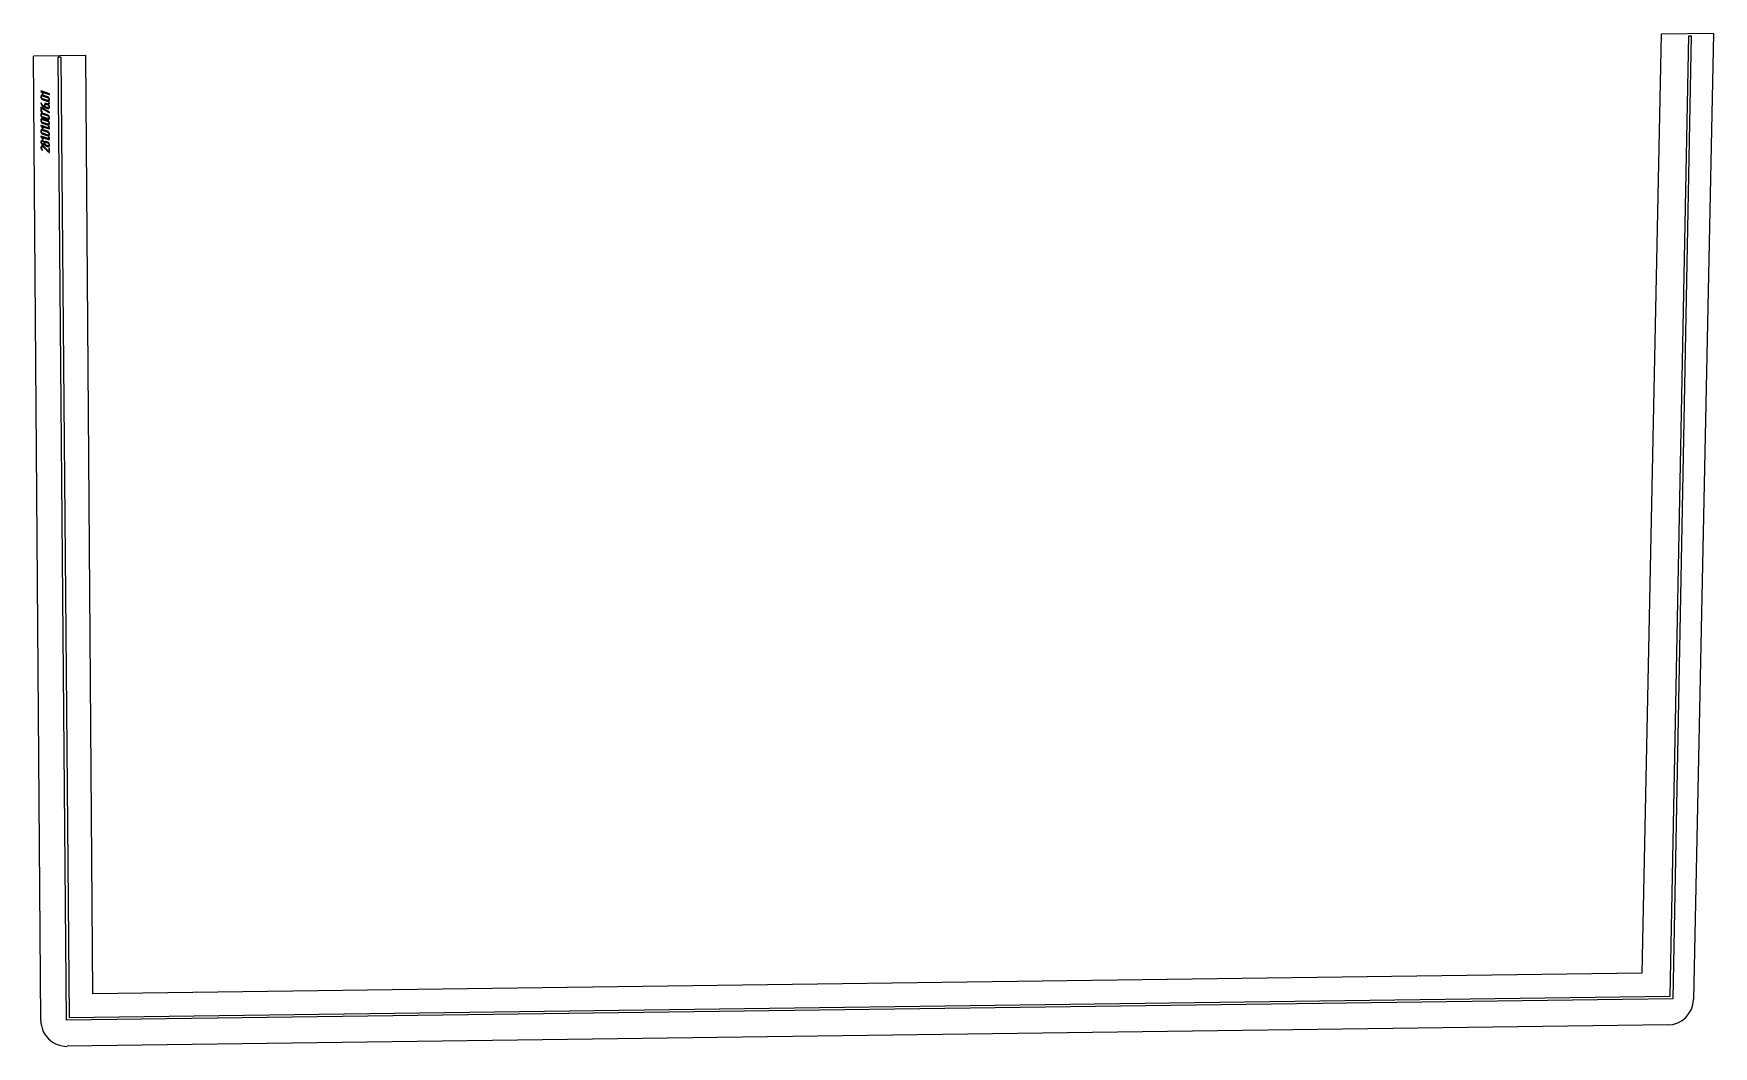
# Model space of a CAD drawing. Header units: millimetres. Extents: x 129 to 2063, y 119 to 1285.
import ezdxf

# ---------------------------------------------------------------- set-up
doc = ezdxf.new("R2010")
doc.units = ezdxf.units.MM
doc.linetypes.add('K5LT_BASIC', pattern=[0])
doc.layers.add('Engraving', color=7, linetype='Continuous')

msp = doc.modelspace()

# ---------------------------------------------------------------- linework, layer by layer
at = {"color": 143, "linetype": 'K5LT_BASIC', "lineweight": 25, "true_color": 0x33acca}
for p, q in [((2002.9, 1284.5), (1980.7, 203.5)), ((2063, 1285.3), (2002.9, 1284.5)), ((2063, 1285.3), (2040.1, 173.3)), ((189.3, 1260.2), (129.3, 1259.4)), ((137.6, 149), (129.3, 1259.4)), ((197.4, 179.7), (189.3, 1260.2)), ((1980.7, 203.5), (197.4, 179.7)), ((2010.5, 143.9), (168, 119.3))]:
    msp.add_line(p, q, dxfattribs=at)
for centre, start_param, end_param in [((2010.1, 173.9), 4.717492, 6.254379), ((167.6, 149.2), 3.141593, 4.717492)]:
    msp.add_ellipse(centre, major_axis=(30, 0.2), ratio=1, start_param=start_param, end_param=end_param, dxfattribs=at)
at = {"layer": 'Engraving', "color": 143, "linetype": 'K5LT_BASIC', "lineweight": 25, "true_color": 0x33acca}
for p, q in [((2013.2, 176.9), (2034.5, 1282.7)), ((2037.5, 1282.7), (2016.1, 174)), ((2034.5, 1282.7), (2037.5, 1282.7)), ((167.3, 149.2), (157.7, 1258.2)), ((160.7, 1258.2), (157.7, 1258.2)), ((160.7, 1258.2), (170.3, 152.3)), ((170.3, 152.3), (2013.2, 176.9)), ((2016.1, 174), (167.3, 149.2))]:
    msp.add_line(p, q, dxfattribs=at)
for points, knots in [([(147.2, 1216), (147.3, 1216), (147.4, 1215.8), (147.5, 1215.7), (147.5, 1215.6), (147.5, 1215.5), (147.4, 1215.3), (147.3, 1215.3), (147.2, 1215.3), (143, 1216.7), (138.8, 1218.2), (139.5, 1217.1), (140.3, 1216.1), (140.4, 1216), (140.4, 1215.9), (140.4, 1215.7), (140.3, 1215.6), (140.2, 1215.6), (140, 1215.6), (140, 1215.6), (139.8, 1215.8), (138.7, 1217.2), (137.7, 1218.7), (137.6, 1218.8), (137.6, 1218.9), (137.6, 1219.1), (137.7, 1219.1), (137.8, 1219.2), (137.9, 1219.2), (142.5, 1217.6), (147.2, 1216)], [0, 0, 0, 0.181151, 0.181151, 0.343934, 0.343934, 0.472146, 0.472146, 0.625059, 0.625059, 5.39951, 5.39951, 6.773407, 6.773407, 6.936544, 6.936544, 7.074093, 7.074093, 7.217588, 7.217588, 7.383484, 7.383484, 9.302301, 9.302301, 9.462957, 9.462957, 9.596849, 9.596849, 9.739807, 9.739807, 15, 15, 15]), ([(145.4, 1212.4), (146.3, 1212.1), (146.9, 1211.3), (147.5, 1210.4), (147.5, 1209.6), (147.5, 1209.2), (147.5, 1208.8), (147.5, 1208), (146.9, 1207.6), (146.3, 1207.1), (145.4, 1207.4), (142.5, 1208.4), (139.7, 1209.4), (138.8, 1209.7), (138.2, 1210.5), (137.6, 1211.3), (137.6, 1212.2), (137.6, 1212.6), (137.6, 1212.9), (137.6, 1213.8), (138.2, 1214.2), (138.8, 1214.7), (139.7, 1214.4), (142.5, 1213.4), (145.4, 1212.4)], [0, 0, 0, 0.846521, 0.846521, 1.674424, 1.674424, 1.989042, 1.989042, 2.637777, 2.637777, 3.338641, 3.338641, 5.996422, 5.996422, 6.83575, 6.83575, 7.667338, 7.667338, 7.981955, 7.981955, 8.645972, 8.645972, 9.342219, 9.342219, 12, 12, 12]), ([(142.2, 1200.3), (140.7, 1200.8), (139.5, 1202), (138.2, 1203.3), (137.6, 1205), (137.6, 1205), (137.6, 1205.1), (137.6, 1205.3), (137.7, 1205.3), (137.8, 1205.4), (137.9, 1205.3), (138, 1205.3), (138.1, 1205.2), (138.2, 1205.1), (138.3, 1205), (138.3, 1204.9), (138.3, 1204.8), (138.3, 1204.7), (138.4, 1204.7), (138.5, 1204.5), (138.5, 1204.3), (138.7, 1204), (138.9, 1203.6), (139.3, 1203.1), (139.9, 1202.5), (140.3, 1202.1), (140.8, 1201.7), (141.4, 1201.3), (141.8, 1201.2), (141.8, 1202.2), (141.8, 1203.3), (141.8, 1204.2), (142.4, 1204.6), (143.1, 1205), (144, 1204.7), (144.7, 1204.5), (145.4, 1204.2), (146.3, 1203.9), (146.9, 1203.1), (147.5, 1202.2), (147.5, 1201.4), (147.5, 1201), (147.5, 1200.6), (147.5, 1199.8), (146.9, 1199.4), (146.3, 1198.9), (145.4, 1199.2), (143.8, 1199.8), (142.2, 1200.3)], [0, 0, 0, 2.498316, 2.498316, 5.262484, 5.262484, 5.387819, 5.387819, 5.576565, 5.576565, 5.780812, 5.780812, 5.94013, 5.94013, 6.158112, 6.158112, 6.282716, 6.282716, 6.433855, 6.433855, 6.733626, 6.733626, 7.321232, 7.321232, 8.511503, 8.511503, 9.467261, 9.467261, 10.342598, 10.342598, 11.992145, 11.992145, 13.165958, 13.165958, 14.387907, 14.387907, 15.553255, 15.553255, 17.042108, 17.042108, 18.487785, 18.487785, 19.039603, 19.039603, 20.17753, 20.17753, 21.406839, 21.406839, 24, 24, 24]), ([(138, 1200.4), (142.6, 1197.7), (147.2, 1195.1), (147.3, 1195.1), (147.4, 1194.9), (147.5, 1194.8), (147.5, 1194.7), (147.5, 1194.5), (147.4, 1194.4), (147.3, 1194.3), (147.2, 1194.4), (147.1, 1194.4), (147.1, 1194.4), (142.7, 1197), (138.3, 1199.5), (138.3, 1197.7), (138.3, 1196), (138.6, 1195.9), (139, 1195.8), (139.1, 1195.7), (139.2, 1195.6), (139.3, 1195.5), (139.3, 1195.3), (139.3, 1195.2), (139.2, 1195.1), (139.2, 1195), (139, 1195.1), (138.4, 1195.2), (137.9, 1195.4), (137.6, 1195.5), (137.6, 1195.9), (137.6, 1198), (137.6, 1200.2), (137.6, 1200.3), (137.6, 1200.4), (137.7, 1200.5), (137.9, 1200.4), (137.9, 1200.4), (138, 1200.4)], [0, 0, 0, 5.953157, 5.953157, 6.113276, 6.113276, 6.251888, 6.251888, 6.390451, 6.390451, 6.541705, 6.541705, 6.59934, 6.59934, 12.273025, 12.273025, 14.212009, 14.212009, 14.627581, 14.627581, 14.815537, 14.815537, 14.984487, 14.984487, 15.117563, 15.117563, 15.276328, 15.276328, 15.902294, 15.902294, 16.260943, 16.260943, 18.649985, 18.649985, 18.79436, 18.79436, 18.934022, 18.934022, 19, 19, 19]), ([(145.4, 1211.7), (142.5, 1212.7), (139.7, 1213.6), (139.1, 1213.8), (138.7, 1213.6), (138.3, 1213.3), (138.3, 1212.7), (138.3, 1212.3), (138.3, 1212), (138.3, 1211.4), (138.7, 1210.8), (139.1, 1210.3), (139.7, 1210.1), (142.5, 1209.1), (145.4, 1208.2), (146, 1208), (146.4, 1208.2), (146.8, 1208.5), (146.8, 1209.1), (146.8, 1209.4), (146.8, 1209.8), (146.8, 1210.4), (146.4, 1210.9), (146, 1211.5), (145.4, 1211.7)], [0, 0, 0, 3.194824, 3.194824, 3.749556, 3.749556, 4.284872, 4.284872, 4.662943, 4.662943, 5.32312, 5.32312, 6.003067, 6.003067, 9.197891, 9.197891, 9.751896, 9.751896, 10.278148, 10.278148, 10.656218, 10.656218, 11.310094, 11.310094, 12, 12, 12]), ([(142.5, 1200.9), (144, 1200.4), (145.4, 1200), (146, 1199.8), (146.4, 1200), (146.8, 1200.3), (146.8, 1200.9), (146.8, 1201.2), (146.8, 1201.6), (146.8, 1202.2), (146.4, 1202.7), (146, 1203.3), (145.4, 1203.5), (144.7, 1203.7), (144, 1204), (143.4, 1204.2), (143, 1203.9), (142.5, 1203.6), (142.5, 1203), (142.5, 1202), (142.5, 1200.9)], [0, 0, 0, 2.151609, 2.151609, 2.897861, 2.897861, 3.606926, 3.606926, 4.116362, 4.116362, 5.006613, 5.006613, 5.923599, 5.923599, 6.999394, 6.999394, 7.74769, 7.74769, 8.471721, 8.471721, 10, 10, 10]), ([(146.4, 1205.4), (146.4, 1205.6), (146.6, 1205.7), (146.8, 1205.8), (147, 1205.8), (147.2, 1205.7), (147.3, 1205.5), (147.5, 1205.3), (147.5, 1205), (147.5, 1204.8), (147.4, 1204.7), (147.2, 1204.6), (147, 1204.7), (146.9, 1204.7), (146.6, 1204.9), (146.4, 1205.1), (146.4, 1205.4)], [0, 0, 0, 0.855828, 0.855828, 1.74556, 1.74556, 2.805969, 2.805969, 3.96496, 3.96496, 4.876932, 4.876932, 5.801755, 5.801755, 6.76801, 6.76801, 8, 8, 8]), ([(145.4, 1191.5), (146.3, 1191.2), (146.9, 1190.4), (147.5, 1189.5), (147.5, 1188.7), (147.5, 1188.3), (147.5, 1187.9), (147.5, 1187.1), (146.9, 1186.7), (146.3, 1186.2), (145.4, 1186.5), (142.5, 1187.5), (139.7, 1188.5), (138.8, 1188.8), (138.2, 1189.6), (137.6, 1190.4), (137.6, 1191.3), (137.6, 1191.7), (137.6, 1192), (137.6, 1192.9), (138.2, 1193.3), (138.8, 1193.8), (139.7, 1193.5), (142.5, 1192.5), (145.4, 1191.5)], [0, 0, 0, 0.846521, 0.846521, 1.674424, 1.674424, 1.989042, 1.989042, 2.637777, 2.637777, 3.338641, 3.338641, 5.996422, 5.996422, 6.83575, 6.83575, 7.667338, 7.667338, 7.981955, 7.981955, 8.645972, 8.645972, 9.342219, 9.342219, 12, 12, 12]), ([(145.4, 1185.2), (146.3, 1184.9), (146.9, 1184), (147.5, 1183.2), (147.5, 1182.3), (147.5, 1182), (147.5, 1181.6), (147.5, 1180.8), (146.9, 1180.3), (146.3, 1179.9), (145.4, 1180.2), (142.5, 1181.2), (139.7, 1182.1), (138.8, 1182.4), (138.2, 1183.2), (137.6, 1184.1), (137.6, 1185), (137.6, 1185.3), (137.6, 1185.7), (137.6, 1186.6), (138.2, 1187), (138.8, 1187.4), (139.7, 1187.1), (142.5, 1186.1), (145.4, 1185.2)], [0, 0, 0, 0.846521, 0.846521, 1.674424, 1.674424, 1.989042, 1.989042, 2.637777, 2.637777, 3.338641, 3.338641, 5.996422, 5.996422, 6.83575, 6.83575, 7.667338, 7.667338, 7.981955, 7.981955, 8.645972, 8.645972, 9.342219, 9.342219, 12, 12, 12]), ([(145.4, 1190.8), (142.5, 1191.8), (139.7, 1192.7), (139.1, 1192.9), (138.7, 1192.7), (138.3, 1192.4), (138.3, 1191.8), (138.3, 1191.4), (138.3, 1191.1), (138.3, 1190.5), (138.7, 1189.9), (139.1, 1189.4), (139.7, 1189.2), (142.5, 1188.2), (145.4, 1187.3), (146, 1187.1), (146.4, 1187.3), (146.8, 1187.6), (146.8, 1188.2), (146.8, 1188.5), (146.8, 1188.9), (146.8, 1189.5), (146.4, 1190), (146, 1190.6), (145.4, 1190.8)], [0, 0, 0, 3.194824, 3.194824, 3.749556, 3.749556, 4.284872, 4.284872, 4.662943, 4.662943, 5.32312, 5.32312, 6.003067, 6.003067, 9.197891, 9.197891, 9.751896, 9.751896, 10.278148, 10.278148, 10.656218, 10.656218, 11.310094, 11.310094, 12, 12, 12]), ([(145.4, 1184.5), (142.5, 1185.4), (139.7, 1186.4), (139.1, 1186.6), (138.7, 1186.3), (138.3, 1186), (138.3, 1185.4), (138.3, 1185.1), (138.3, 1184.7), (138.3, 1184.1), (138.7, 1183.6), (139.1, 1183), (139.7, 1182.8), (142.5, 1181.9), (145.4, 1180.9), (146, 1180.7), (146.4, 1181), (146.8, 1181.3), (146.8, 1181.8), (146.8, 1182.2), (146.8, 1182.5), (146.8, 1183.1), (146.4, 1183.7), (146, 1184.3), (145.4, 1184.5)], [0, 0, 0, 3.194824, 3.194824, 3.749556, 3.749556, 4.284872, 4.284872, 4.662943, 4.662943, 5.32312, 5.32312, 6.003067, 6.003067, 9.197891, 9.197891, 9.751896, 9.751896, 10.278148, 10.278148, 10.656218, 10.656218, 11.310094, 11.310094, 12, 12, 12]), ([(147.2, 1176.3), (147.3, 1176.3), (147.4, 1176.2), (147.5, 1176), (147.5, 1175.9), (147.5, 1175.8), (147.4, 1175.6), (147.3, 1175.6), (147.2, 1175.6), (143, 1177.1), (138.8, 1178.5), (139.5, 1177.5), (140.3, 1176.4), (140.4, 1176.3), (140.4, 1176.2), (140.4, 1176), (140.3, 1175.9), (140.2, 1175.9), (140, 1175.9), (140, 1175.9), (139.8, 1176.1), (138.7, 1177.5), (137.7, 1179), (137.6, 1179.1), (137.6, 1179.2), (137.6, 1179.4), (137.7, 1179.5), (137.8, 1179.5), (137.9, 1179.5), (142.5, 1177.9), (147.2, 1176.3)], [0, 0, 0, 0.181151, 0.181151, 0.343934, 0.343934, 0.472146, 0.472146, 0.625059, 0.625059, 5.39951, 5.39951, 6.773407, 6.773407, 6.936544, 6.936544, 7.074093, 7.074093, 7.217588, 7.217588, 7.383484, 7.383484, 9.302301, 9.302301, 9.462957, 9.462957, 9.596849, 9.596849, 9.739807, 9.739807, 15, 15, 15]), ([(145.4, 1172.7), (146.3, 1172.4), (146.9, 1171.6), (147.5, 1170.8), (147.5, 1169.9), (147.5, 1169.5), (147.5, 1169.2), (147.5, 1168.3), (146.9, 1167.9), (146.3, 1167.4), (145.4, 1167.8), (142.5, 1168.7), (139.7, 1169.7), (138.8, 1170), (138.2, 1170.8), (137.6, 1171.6), (137.6, 1172.5), (137.6, 1172.9), (137.6, 1173.3), (137.6, 1174.1), (138.2, 1174.5), (138.8, 1175), (139.7, 1174.7), (142.5, 1173.7), (145.4, 1172.7)], [0, 0, 0, 0.846521, 0.846521, 1.674424, 1.674424, 1.989042, 1.989042, 2.637777, 2.637777, 3.338641, 3.338641, 5.996422, 5.996422, 6.83575, 6.83575, 7.667338, 7.667338, 7.981955, 7.981955, 8.645972, 8.645972, 9.342219, 9.342219, 12, 12, 12]), ([(147.2, 1163.9), (147.3, 1163.9), (147.4, 1163.7), (147.5, 1163.6), (147.5, 1163.4), (147.5, 1163.4), (147.4, 1163.2), (147.3, 1163.1), (147.2, 1163.2), (143, 1164.6), (138.8, 1166), (139.5, 1165), (140.3, 1164), (140.4, 1163.9), (140.4, 1163.7), (140.4, 1163.6), (140.3, 1163.5), (140.2, 1163.4), (140, 1163.5), (140, 1163.5), (139.8, 1163.7), (138.7, 1165.1), (137.7, 1166.5), (137.6, 1166.7), (137.6, 1166.8), (137.6, 1166.9), (137.7, 1167), (137.8, 1167.1), (137.9, 1167), (142.5, 1165.5), (147.2, 1163.9)], [0, 0, 0, 0.181151, 0.181151, 0.343934, 0.343934, 0.472146, 0.472146, 0.625059, 0.625059, 5.39951, 5.39951, 6.773407, 6.773407, 6.936544, 6.936544, 7.074093, 7.074093, 7.217588, 7.217588, 7.383484, 7.383484, 9.302301, 9.302301, 9.462957, 9.462957, 9.596849, 9.596849, 9.739807, 9.739807, 15, 15, 15]), ([(145.4, 1160.3), (146.3, 1160), (146.9, 1159.2), (147.5, 1158.3), (147.5, 1157.4), (147.5, 1157.1), (147.5, 1156.7), (147.5, 1155.9), (146.9, 1155.5), (146.3, 1155), (145.4, 1155.3), (144.7, 1155.6), (144, 1155.8), (143.4, 1156), (142.9, 1156.5), (142.4, 1156.9), (142.1, 1157.6), (141.8, 1157.3), (141.3, 1157.3), (140.9, 1157.2), (140.4, 1157.4), (140, 1157.5), (139.7, 1157.6), (138.9, 1157.9), (138.2, 1158.7), (137.9, 1159.2), (137.7, 1159.6), (137.6, 1159.8), (137.6, 1160), (137.6, 1160.1), (137.6, 1160.2), (137.6, 1160.3), (137.6, 1160.5), (137.6, 1161.3), (138.2, 1161.8), (138.5, 1162), (138.9, 1162), (139, 1162), (139.2, 1162), (139.4, 1162), (139.5, 1161.9), (139.6, 1161.9), (139.7, 1161.9), (140, 1161.7), (140.4, 1161.6), (140.9, 1161.4), (141.3, 1161.1), (141.7, 1160.8), (142.1, 1160.3), (142.3, 1160.7), (142.8, 1160.8), (143.4, 1161), (144, 1160.8), (144.7, 1160.5), (145.4, 1160.3)], [0, 0, 0, 1.873598, 1.873598, 3.69261, 3.69261, 4.386884, 4.386884, 5.818535, 5.818535, 7.364988, 7.364988, 8.831065, 8.831065, 10.043454, 10.043454, 11.431214, 11.431214, 12.22177, 12.22177, 13.14885, 13.14885, 13.899491, 13.899491, 15.762312, 15.762312, 16.708293, 16.708293, 17.125443, 17.125443, 17.362221, 17.362221, 17.577677, 17.577677, 19.055802, 19.055802, 19.771228, 19.771228, 20.139764, 20.139764, 20.365597, 20.365597, 20.592941, 20.592941, 21.340886, 21.340886, 22.373032, 22.373032, 23.469845, 23.469845, 24.415003, 24.415003, 25.533412, 25.533412, 27, 27, 27]), ([(145.4, 1172), (142.5, 1173), (139.7, 1174), (139.1, 1174.2), (138.7, 1173.9), (138.3, 1173.6), (138.3, 1173), (138.3, 1172.7), (138.3, 1172.3), (138.3, 1171.7), (138.7, 1171.2), (139.1, 1170.6), (139.7, 1170.4), (142.5, 1169.4), (145.4, 1168.5), (146, 1168.3), (146.4, 1168.6), (146.8, 1168.8), (146.8, 1169.4), (146.8, 1169.8), (146.8, 1170.1), (146.8, 1170.7), (146.4, 1171.3), (146, 1171.8), (145.4, 1172)], [0, 0, 0, 3.194824, 3.194824, 3.749556, 3.749556, 4.284872, 4.284872, 4.662943, 4.662943, 5.32312, 5.32312, 6.003067, 6.003067, 9.197891, 9.197891, 9.751896, 9.751896, 10.278148, 10.278148, 10.656218, 10.656218, 11.310094, 11.310094, 12, 12, 12]), ([(140.4, 1160.9), (140, 1161), (139.7, 1161.2), (139.1, 1161.4), (138.7, 1161.1), (138.3, 1160.8), (138.3, 1160.2), (138.3, 1159.6), (138.7, 1159.1), (139.1, 1158.5), (139.7, 1158.3), (140, 1158.2), (140.4, 1158.1), (141, 1157.9), (141.4, 1158.1), (141.8, 1158.4), (141.8, 1159), (141.8, 1159.6), (141.4, 1160.1), (141, 1160.7), (140.4, 1160.9)], [0, 0, 0, 0.718951, 0.718951, 1.697337, 1.697337, 2.634709, 2.634709, 3.797866, 3.797866, 5.000561, 5.000561, 5.719512, 5.719512, 6.697901, 6.697901, 7.635273, 7.635273, 8.789173, 8.789173, 10, 10, 10]), ([(146.4, 1178.2), (146.4, 1178.3), (146.6, 1178.5), (146.8, 1178.6), (147, 1178.5), (147.2, 1178.4), (147.3, 1178.2), (147.5, 1178), (147.5, 1177.8), (147.5, 1177.5), (147.4, 1177.5), (147.2, 1177.4), (147, 1177.4), (146.9, 1177.5), (146.6, 1177.7), (146.4, 1177.9), (146.4, 1178.2)], [0, 0, 0, 0.855828, 0.855828, 1.74556, 1.74556, 2.805969, 2.805969, 3.96496, 3.96496, 4.876932, 4.876932, 5.801755, 5.801755, 6.76801, 6.76801, 8, 8, 8]), ([(146.4, 1165.7), (146.4, 1165.9), (146.6, 1166), (146.8, 1166.1), (147, 1166.1), (147.2, 1166), (147.3, 1165.8), (147.5, 1165.6), (147.5, 1165.4), (147.5, 1165.1), (147.4, 1165), (147.2, 1164.9), (147, 1165), (146.9, 1165), (146.6, 1165.2), (146.4, 1165.5), (146.4, 1165.7)], [0, 0, 0, 0.855828, 0.855828, 1.74556, 1.74556, 2.805969, 2.805969, 3.96496, 3.96496, 4.876932, 4.876932, 5.801755, 5.801755, 6.76801, 6.76801, 8, 8, 8]), ([(147.5, 1152.8), (147.5, 1150.7), (147.5, 1148.6), (147.5, 1148.5), (147.4, 1148.4), (147.3, 1148.3), (147.1, 1148.4), (147, 1148.4), (147, 1148.5), (144, 1151.4), (141.1, 1154.4), (140.9, 1154.5), (140.8, 1154.6), (140.6, 1154.7), (140.5, 1154.8), (140.3, 1155), (140, 1155.1), (139.3, 1155.3), (138.8, 1154.9), (138.6, 1154.7), (138.4, 1154.4), (138.3, 1154.1), (138.3, 1153.8), (138.3, 1153.3), (138.6, 1152.8), (138.8, 1152.3), (139.5, 1151.8), (139.6, 1151.7), (139.7, 1151.6), (139.7, 1151.5), (139.7, 1151.4), (139.7, 1151.2), (139.6, 1151.2), (139.5, 1151.1), (139.4, 1151.1), (139.3, 1151.2), (139.2, 1151.2), (138.4, 1151.8), (137.9, 1152.6), (137.6, 1153.3), (137.6, 1154), (137.6, 1155), (138.3, 1155.6), (139, 1156.2), (140, 1155.8), (140.3, 1155.7), (140.7, 1155.5), (141, 1155.3), (141.4, 1154.9), (144.1, 1152.2), (146.8, 1149.5), (146.8, 1151.3), (146.8, 1153.1), (146.8, 1153.2), (146.9, 1153.3), (147, 1153.4), (147.2, 1153.3), (147.3, 1153.3), (147.4, 1153.2), (147.5, 1153), (147.5, 1152.8)], [0, 0, 0, 3.047826, 3.047826, 3.226196, 3.226196, 3.425035, 3.425035, 3.570989, 3.570989, 9.561221, 9.561221, 9.825724, 9.825724, 10.050668, 10.050668, 10.473601, 10.473601, 11.396415, 11.396415, 11.832946, 11.832946, 12.317549, 12.317549, 13.072233, 13.072233, 14.062635, 14.062635, 14.240973, 14.240973, 14.40613, 14.40613, 14.588981, 14.588981, 14.779051, 14.779051, 14.881829, 14.881829, 16.249197, 16.249197, 17.325971, 17.325971, 18.610175, 18.610175, 19.935785, 19.935785, 20.483021, 20.483021, 21.195978, 21.195978, 26.62229, 26.62229, 29.191003, 29.191003, 29.365522, 29.365522, 29.547183, 29.547183, 29.763638, 29.763638, 30, 30, 30]), ([(145.4, 1159.6), (144.7, 1159.8), (144, 1160.1), (143.4, 1160.3), (143, 1160), (142.5, 1159.7), (142.5, 1159.1), (142.5, 1158.8), (142.5, 1158.4), (142.5, 1157.8), (143, 1157.3), (143.4, 1156.7), (144, 1156.5), (144.7, 1156.3), (145.4, 1156), (146, 1155.8), (146.4, 1156.1), (146.8, 1156.4), (146.8, 1157), (146.8, 1157.3), (146.8, 1157.7), (146.8, 1158.3), (146.4, 1158.8), (146, 1159.4), (145.4, 1159.6)], [0, 0, 0, 1.329406, 1.329406, 2.254108, 2.254108, 3.148824, 3.148824, 3.778355, 3.778355, 4.877538, 4.877538, 6.009386, 6.009386, 7.338792, 7.338792, 8.260968, 8.260968, 9.137189, 9.137189, 9.766721, 9.766721, 10.866842, 10.866842, 12, 12, 12])]:
    msp.add_open_spline(points, degree=2, knots=knots, dxfattribs=at)

doc.saveas('drawing.dxf')
